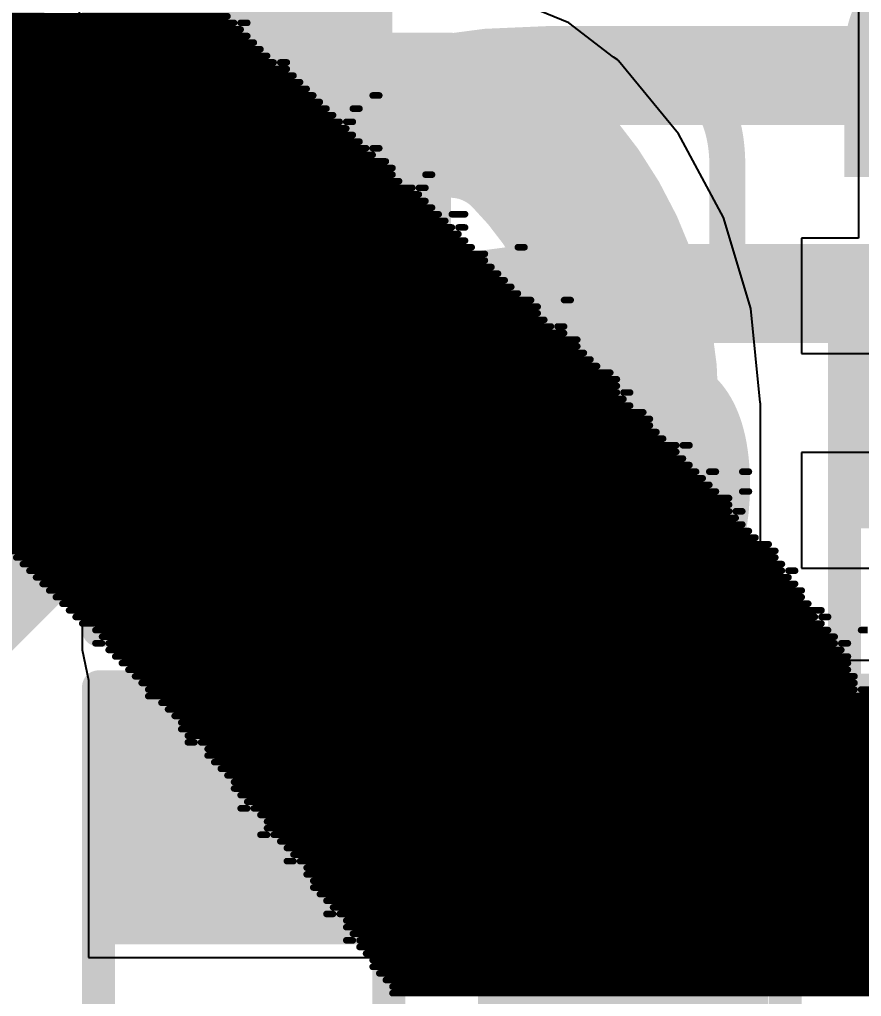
# Model space of a CAD drawing. Header units: millimetres. Extents: x -41 to 155, y -111 to 87.
# Drawn here: x 2.632 to 5.872, y 10.681 to 14.44 of the extents above; entities that cross this region are included whole.
import ezdxf

# ---------------------------------------------------------------- set-up
doc = ezdxf.new("R2010")
doc.units = ezdxf.units.MM
for name, color, linetype in [('BottomLayer', 5, 'Continuous'), ('BottomOverlay', 54, 'Continuous'), ('DrillDrawing', 1, 'Continuous'), ('Mechanical1', 6, 'Continuous'), ('Mechanical2', 216, 'Continuous'), ('TopLayer', 1, 'Continuous'), ('TopOverlay', 2, 'Continuous'), ('TopPaste', 8, 'Continuous'), ('TopSolder', 216, 'Continuous'), ('ViaHoleLayer', 16, 'Continuous')]:
    doc.layers.add(name, color=color, linetype=linetype)
doc.styles.add('Arial', font='', dxfattribs={"height": 0.2})
doc.styles.get('Arial').set_extended_font_data('Arial')

# ---------------------------------------------------------------- blocks, each defined once
blk = doc.blocks.new('S______B______41')
at = {"layer": 'TopLayer'}
for points in [[(-1.143, -0.4445), (-1.143, 0.4445), (-0.3809999999999999, 0.4445), (-0.3809999999999999, -0.4445)], [(0.3809999999999999, -0.4445), (0.3809999999999999, 0.4445), (1.143, 0.4445), (1.143, -0.4445)]]:
    blk.add_hatch(color=1, dxfattribs=at).paths.add_polyline_path(points)
at = {"layer": 'TopPaste'}
for points in [[(-1.143, -0.4445), (-1.143, 0.4445), (-0.3809999999999999, 0.4445), (-0.3809999999999999, -0.4445)], [(0.3809999999999999, -0.4445), (0.3809999999999999, 0.4445), (1.143, 0.4445), (1.143, -0.4445)]]:
    blk.add_hatch(color=8, dxfattribs=at).paths.add_polyline_path(points)
at = {"layer": 'TopSolder'}
for points in [[(-1.2446, -0.5460999999999999), (-1.2446, 0.5460999999999999), (-0.2794, 0.5460999999999999), (-0.2794, -0.5460999999999999)], [(0.2794, -0.5460999999999999), (0.2794, 0.5460999999999999), (1.2446, 0.5460999999999999), (1.2446, -0.5460999999999999)]]:
    blk.add_hatch(color=216, dxfattribs=at).paths.add_polyline_path(points)
at = {"layer": 'TopOverlay', "const_width": 0.127}
for points in [[(-1.27, 0.5588), (-1.27, -0.5588)], [(-1.27, 0.5588), (1.27, 0.5588)], [(1.27, 0.5588), (1.27, -0.5588)], [(-1.27, -0.5588), (1.27, -0.5588)]]:
    blk.add_lwpolyline(points, dxfattribs=at)
at = {"layer": 'TopOverlay', "const_width": 0.0635}
for points in [[(-1.30175, 0.5588, 1), (-1.23825, 0.5588, 1)], [(-1.30175, 0.5588, 1), (-1.23825, 0.5588, 1)], [(1.23825, 0.5588, 1), (1.30175, 0.5588, 1)], [(1.23825, 0.5588, 1), (1.30175, 0.5588, 1)], [(-1.30175, -0.5588, 1), (-1.23825, -0.5588, 1)], [(-1.30175, -0.5588, 1), (-1.23825, -0.5588, 1)], [(1.23825, -0.5588, 1), (1.30175, -0.5588, 1)], [(1.23825, -0.5588, 1), (1.30175, -0.5588, 1)]]:
    blk.add_lwpolyline(points, format="xyb", close=True, dxfattribs=at)
blk = doc.blocks.new('S______B______42')
at = {"layer": 'TopLayer'}
for points in [[(-1.143, -0.4445), (-1.143, 0.4445), (-0.3809999999999999, 0.4445), (-0.3809999999999999, -0.4445)], [(0.3809999999999999, -0.4445), (0.3809999999999999, 0.4445), (1.143, 0.4445), (1.143, -0.4445)]]:
    blk.add_hatch(color=1, dxfattribs=at).paths.add_polyline_path(points)
at = {"layer": 'TopPaste'}
for points in [[(-1.143, -0.4445), (-1.143, 0.4445), (-0.3809999999999999, 0.4445), (-0.3809999999999999, -0.4445)], [(0.3809999999999999, -0.4445), (0.3809999999999999, 0.4445), (1.143, 0.4445), (1.143, -0.4445)]]:
    blk.add_hatch(color=8, dxfattribs=at).paths.add_polyline_path(points)
at = {"layer": 'TopSolder'}
for points in [[(-1.2446, -0.5460999999999999), (-1.2446, 0.5460999999999999), (-0.2794, 0.5460999999999999), (-0.2794, -0.5460999999999999)], [(0.2794, -0.5460999999999999), (0.2794, 0.5460999999999999), (1.2446, 0.5460999999999999), (1.2446, -0.5460999999999999)]]:
    blk.add_hatch(color=216, dxfattribs=at).paths.add_polyline_path(points)
at = {"layer": 'TopOverlay', "const_width": 0.127}
for points in [[(-1.27, 0.5588), (-1.27, -0.5588)], [(-1.27, 0.5588), (1.27, 0.5588)], [(1.27, 0.5588), (1.27, -0.5588)], [(-1.27, -0.5588), (1.27, -0.5588)]]:
    blk.add_lwpolyline(points, dxfattribs=at)
at = {"layer": 'TopOverlay', "const_width": 0.0635}
for points in [[(-1.30175, 0.5588, 1), (-1.23825, 0.5588, 1)], [(-1.30175, 0.5588, 1), (-1.23825, 0.5588, 1)], [(1.23825, 0.5588, 1), (1.30175, 0.5588, 1)], [(1.23825, 0.5588, 1), (1.30175, 0.5588, 1)], [(-1.30175, -0.5588, 1), (-1.23825, -0.5588, 1)], [(-1.30175, -0.5588, 1), (-1.23825, -0.5588, 1)], [(1.23825, -0.5588, 1), (1.30175, -0.5588, 1)], [(1.23825, -0.5588, 1), (1.30175, -0.5588, 1)]]:
    blk.add_lwpolyline(points, format="xyb", close=True, dxfattribs=at)
blk = doc.blocks.new('R___0603_43')
at = {"layer": 'TopLayer'}
for points in [[(-0.3809999999999999, 0.4445), (-0.3809999999999999, -0.4445), (-1.143, -0.4445), (-1.143, 0.4445)], [(1.143, 0.4445), (1.143, -0.4445), (0.3809999999999999, -0.4445), (0.3809999999999999, 0.4445)]]:
    blk.add_hatch(color=1, dxfattribs=at).paths.add_polyline_path(points)
at = {"layer": 'TopPaste'}
for points in [[(-0.3809999999999999, 0.4445), (-0.3809999999999999, -0.4445), (-1.143, -0.4445), (-1.143, 0.4445)], [(1.143, 0.4445), (1.143, -0.4445), (0.3809999999999999, -0.4445), (0.3809999999999999, 0.4445)]]:
    blk.add_hatch(color=8, dxfattribs=at).paths.add_polyline_path(points)
at = {"layer": 'TopSolder'}
for points in [[(-0.2794, 0.5460999999999999), (-0.2794, -0.5460999999999999), (-1.2446, -0.5460999999999999), (-1.2446, 0.5460999999999999)], [(1.2446, 0.5460999999999999), (1.2446, -0.5460999999999999), (0.2794, -0.5460999999999999), (0.2794, 0.5460999999999999)]]:
    blk.add_hatch(color=216, dxfattribs=at).paths.add_polyline_path(points)
at = {"layer": 'TopOverlay', "const_width": 0.127}
for points in [[(-1.2192, 0.5334), (1.2192, 0.5334)], [(-1.2192, 0.5334), (-1.2192, -0.5334)], [(1.2192, 0.5334), (1.2192, -0.5334)], [(-1.2192, -0.5334), (1.2192, -0.5334)]]:
    blk.add_lwpolyline(points, dxfattribs=at)
at = {"layer": 'TopOverlay', "const_width": 0.0635}
for points in [[(-1.25095, 0.5334, 1), (-1.18745, 0.5334, 1)], [(-1.25095, 0.5334, 1), (-1.18745, 0.5334, 1)], [(1.18745, 0.5334, 1), (1.25095, 0.5334, 1)], [(1.18745, 0.5334, 1), (1.25095, 0.5334, 1)], [(-1.25095, -0.5334, 1), (-1.18745, -0.5334, 1)], [(-1.25095, -0.5334, 1), (-1.18745, -0.5334, 1)], [(1.18745, -0.5334, 1), (1.25095, -0.5334, 1)], [(1.18745, -0.5334, 1), (1.25095, -0.5334, 1)]]:
    blk.add_lwpolyline(points, format="xyb", close=True, dxfattribs=at)
blk = doc.blocks.new('R___0603_44')
at = {"layer": 'TopLayer'}
for points in [[(-0.3809999999999999, 0.4445), (-0.3809999999999999, -0.4445), (-1.143, -0.4445), (-1.143, 0.4445)], [(1.143, 0.4445), (1.143, -0.4445), (0.3809999999999999, -0.4445), (0.3809999999999999, 0.4445)]]:
    blk.add_hatch(color=1, dxfattribs=at).paths.add_polyline_path(points)
at = {"layer": 'TopPaste'}
for points in [[(-0.3809999999999999, 0.4445), (-0.3809999999999999, -0.4445), (-1.143, -0.4445), (-1.143, 0.4445)], [(1.143, 0.4445), (1.143, -0.4445), (0.3809999999999999, -0.4445), (0.3809999999999999, 0.4445)]]:
    blk.add_hatch(color=8, dxfattribs=at).paths.add_polyline_path(points)
at = {"layer": 'TopSolder'}
for points in [[(-0.2794, 0.5460999999999999), (-0.2794, -0.5460999999999999), (-1.2446, -0.5460999999999999), (-1.2446, 0.5460999999999999)], [(1.2446, 0.5460999999999999), (1.2446, -0.5460999999999999), (0.2794, -0.5460999999999999), (0.2794, 0.5460999999999999)]]:
    blk.add_hatch(color=216, dxfattribs=at).paths.add_polyline_path(points)
at = {"layer": 'TopOverlay', "const_width": 0.127}
for points in [[(-1.2192, 0.5334), (-1.2192, -0.5334)], [(-1.2192, 0.5334), (1.2192, 0.5334)], [(1.2192, 0.5334), (1.2192, -0.5334)], [(-1.2192, -0.5334), (1.2192, -0.5334)]]:
    blk.add_lwpolyline(points, dxfattribs=at)
at = {"layer": 'TopOverlay', "const_width": 0.0635}
for points in [[(-1.25095, 0.5334, 1), (-1.18745, 0.5334, 1)], [(-1.25095, 0.5334, 1), (-1.18745, 0.5334, 1)], [(1.18745, 0.5334, 1), (1.25095, 0.5334, 1)], [(1.18745, 0.5334, 1), (1.25095, 0.5334, 1)], [(-1.25095, -0.5334, 1), (-1.18745, -0.5334, 1)], [(-1.25095, -0.5334, 1), (-1.18745, -0.5334, 1)], [(1.18745, -0.5334, 1), (1.25095, -0.5334, 1)], [(1.18745, -0.5334, 1), (1.25095, -0.5334, 1)]]:
    blk.add_lwpolyline(points, format="xyb", close=True, dxfattribs=at)

msp = doc.modelspace()

# ---------------------------------------------------------------- hatches: boundary and pattern name
at = {"layer": 'BottomLayer'}
h = msp.add_hatch(color=5, dxfattribs=at)
edge = h.paths.add_edge_path()
edge.add_arc((5.0038, 12.1820813), 0.2999994, 0, 360)
at = {"layer": 'TopLayer'}
h = msp.add_hatch(color=1, dxfattribs=at)
edge = h.paths.add_edge_path()
edge.add_arc((5.0038, 12.1820813), 0.2999994, 0, 360)
at = {"layer": 'ViaHoleLayer'}
h = msp.add_hatch(color=16, dxfattribs=at)
edge = h.paths.add_edge_path()
edge.add_arc((5.0038, 12.1820813), 0.1499997, 0, 360)

# ---------------------------------------------------------------- linework, layer by layer
at = {"layer": 'BottomLayer'}
for points, const_width in [([(-9.74625178, 2.26794822), (2.6924, 14.7066)], 0.3809999999999999), ([(4.65890356, 14.224), (9.4742, 14.224)], 0.3809999999999999), ([(-8.52047572, 2.09672428), (2.86285178, 13.48005178)], 0.3809999999999999), ([(4.760503559999999, 13.3858), (9.8552, 13.3858)], 0.3809999999999999), ([(-7.206251779999999, 2.47114822), (2.96445178, 12.64185178)], 0.3809999999999999), ([(5.0038, 6.10670356), (5.0038, 12.1820813)], 1.016)]:
    msp.add_lwpolyline(points, dxfattribs=dict(at, const_width=const_width))
at = {"layer": 'BottomLayer', "const_width": 0.3809999999999999}
for points in [[(2.86285178, 13.48005178, -0.198912367379658), (4.65890356, 14.224)], [(2.96445178, 12.64185178, -0.198912367379658), (4.760503559999999, 13.3858)]]:
    msp.add_lwpolyline(points, format="xyb", dxfattribs=at)
at = {"layer": 'BottomLayer'}
for points, const_width in [([(4.56365356, 14.224, 1), (4.75415356, 14.224, 1)], 0.1905), ([(4.56365356, 14.224, 1), (4.75415356, 14.224, 1)], 0.1905), ([(2.76760178, 13.48005178, 1), (2.95810178, 13.48005178, 1)], 0.1905), ([(2.76760178, 13.48005178, 1), (2.95810178, 13.48005178, 1)], 0.1905), ([(4.66525356, 13.3858, 1), (4.855753559999999, 13.3858, 1)], 0.1905), ([(4.66525356, 13.3858, 1), (4.855753559999999, 13.3858, 1)], 0.1905), ([(2.86920178, 12.64185178, 1), (3.05970178, 12.64185178, 1)], 0.1905), ([(2.86920178, 12.64185178, 1), (3.05970178, 12.64185178, 1)], 0.1905), ([(4.7498, 12.1820813, 1), (5.2578, 12.1820813, 1)], 0.508)]:
    msp.add_lwpolyline(points, format="xyb", close=True, dxfattribs=dict(at, const_width=const_width))
at = {"layer": 'BottomOverlay', "const_width": 0.0254}
for points in [[(-0.4539996, 14.4526), (3.4322004, 14.4526)], [(-0.4031995999999999, 14.4272), (3.4576004, 14.4272)], [(3.4830004, 14.4272), (3.5084004, 14.4272)], [(-0.3269996, 14.4018), (3.4830004, 14.4018)], [(-0.3015996, 14.3764), (3.5084004, 14.3764)], [(-0.2761996, 14.351), (3.5338004, 14.351)], [(-0.3015996, 14.3256), (3.5592004, 14.3256)], [(-0.3269996, 14.3002), (3.5846004, 14.3002)], [(-0.3269996, 14.2748), (3.6100004, 14.2748)], [(3.6354004, 14.2748), (3.6608004, 14.2748)], [(-0.3523996, 14.2494), (3.6608004, 14.2494)], [(-0.3777996, 14.1986), (3.7116004, 14.1986)], [(-0.3523996, 14.224), (3.6862004, 14.224)], [(-0.4031995999999999, 14.1732), (3.7370004, 14.1732)], [(-0.4285996, 14.1224), (3.7878004, 14.1224)], [(-0.4031995999999999, 14.1478), (3.7624004, 14.1478)], [(3.991000399999999, 14.1478), (4.016400399999999, 14.1478)], [(0.2318004, 14.097), (3.8132004, 14.097)], [(3.9148004, 14.097), (3.940200399999999, 14.097)], [(0.2826004, 14.0716), (3.8386004, 14.0716)], [(0.3334004, 14.0462), (3.8640004, 14.0462)], [(0.3588004, 14.0208), (3.8894004, 14.0208)], [(3.8894004, 14.0462), (3.9148004, 14.0462)], [(0.4350004, 13.9954), (3.9148004, 13.9954)], [(0.4604004, 13.97), (3.940200399999999, 13.97)], [(0.5112004, 13.9446), (3.9656004, 13.9446)], [(3.991000399999999, 13.9446), (4.016400399999999, 13.9446)], [(0.5366004, 13.9192), (3.991000399999999, 13.9192)], [(0.5874003999999999, 13.8938), (4.0418004, 13.8938)], [(0.6382003999999999, 13.8684), (4.0672004, 13.8684)], [(0.6636004, 13.843), (4.0672004, 13.843)], [(4.1942004, 13.843), (4.2196004, 13.843)], [(0.7144004, 13.8176), (4.092600399999999, 13.8176)], [(0.7398003999999999, 13.7922), (4.1434004, 13.7922)], [(4.168800399999999, 13.7922), (4.1942004, 13.7922)], [(0.7906004, 13.7668), (4.168800399999999, 13.7668)], [(0.8160004, 13.7414), (4.1942004, 13.7414)], [(0.8668003999999999, 13.716), (4.2196004, 13.716)], [(0.9176003999999999, 13.6906), (4.245000399999999, 13.6906)], [(4.2958004, 13.6906), (4.3466004, 13.6906)], [(0.9430004, 13.6652), (4.2704004, 13.6652)], [(0.9938003999999999, 13.6398), (4.2958004, 13.6398)], [(4.321200399999999, 13.6398), (4.3466004, 13.6398)], [(1.0446004, 13.6144), (4.321200399999999, 13.6144)], [(1.0700004, 13.589), (4.3466004, 13.589)], [(1.1208004, 13.5636), (4.3720004, 13.5636)], [(4.5498004, 13.5636), (4.5752004, 13.5636)], [(1.1462004, 13.5382), (4.4228004, 13.5382)], [(1.1716004, 13.5128), (4.4228004, 13.5128)], [(1.2224004, 13.4874), (4.4482004, 13.4874)], [(1.2478004, 13.462), (4.4736004, 13.462)], [(1.2732004, 13.4366), (4.4990004, 13.4366)], [(1.3240004, 13.4112), (4.5244004, 13.4112)], [(1.3748004, 13.3858), (4.5498004, 13.3858)], [(1.4002004, 13.3604), (4.6006004, 13.3604)], [(1.4510004, 13.335), (4.6260004, 13.335)], [(4.7276004, 13.3604), (4.753000399999999, 13.3604)], [(1.4764004, 13.3096), (4.6260004, 13.3096)], [(1.5272004, 13.2842), (4.6514004, 13.2842)], [(1.5526004, 13.2588), (4.6768004, 13.2588)], [(4.7022004, 13.2588), (4.7276004, 13.2588)], [(1.5780004, 13.2334), (4.7276004, 13.2334)], [(1.6034004, 13.208), (4.7784004, 13.208)], [(1.6542004, 13.1826), (4.7784004, 13.1826)], [(1.6796004, 13.1572), (4.803800399999999, 13.1572)], [(1.7050004, 13.1318), (4.8292004, 13.1318)], [(1.7558004, 13.1064), (4.8546004, 13.1064)], [(1.7812004, 13.081), (4.9054004, 13.081)], [(1.8066004, 13.0556), (4.9308004, 13.0556)], [(1.8320004, 13.0302), (4.9308004, 13.0302)], [(1.8828004, 13.0048), (4.9308004, 13.0048)], [(4.956200399999999, 13.0048), (4.9816004, 13.0048)], [(1.9082004, 12.9794), (4.956200399999999, 12.9794)], [(1.9336004, 12.954), (4.9816004, 12.954)], [(1.9590004, 12.9286), (5.032400399999999, 12.9286)], [(2.0098004, 12.9032), (5.0578004, 12.9032)], [(2.0098004, 12.8778), (5.0578004, 12.8778)], [(2.0606004, 12.8524), (5.0832004, 12.8524)], [(2.1114004, 12.827), (5.108600399999999, 12.827)], [(2.1368004, 12.8016), (5.1594004, 12.8016)], [(2.1622004, 12.7762), (5.1594004, 12.7762)], [(5.184800399999999, 12.8016), (5.2102004, 12.8016)], [(2.1622004, 12.7508), (5.184800399999999, 12.7508)], [(2.2130004, 12.7254), (5.2102004, 12.7254)], [(2.2638004, 12.7), (5.2356004, 12.7)], [(5.2864004, 12.7), (5.3118004, 12.7)], [(5.4134004, 12.7), (5.4388004, 12.7)], [(2.2892004, 12.6746), (5.261000399999999, 12.6746)], [(2.3146004, 12.6492), (5.2864004, 12.6492)], [(2.3400004, 12.6238), (5.3118004, 12.6238)], [(5.4134004, 12.6238), (5.4388004, 12.6238)], [(2.3654004, 12.5984), (5.3626004, 12.5984)], [(2.3908004, 12.573), (5.3626004, 12.573)], [(2.4162004, 12.5476), (5.3626004, 12.5476)], [(5.3880004, 12.5476), (5.4134004, 12.5476)], [(2.4416004, 12.5222), (5.3880004, 12.5222)], [(2.4924004, 12.4968), (5.4134004, 12.4968)], [(2.5178004, 12.4714), (5.4388004, 12.4714)], [(2.5432004, 12.446), (5.4642004, 12.446)], [(2.5686004, 12.4206), (5.5150004, 12.4206)], [(2.5940004, 12.3952), (5.540400399999999, 12.3952)], [(2.6194004, 12.3698), (5.540400399999999, 12.3698)], [(2.6448004, 12.3444), (5.5658004, 12.3444)], [(2.6702004, 12.319), (5.5658004, 12.319)], [(5.591200399999999, 12.319), (5.616600399999999, 12.319)], [(2.6956004, 12.2936), (5.591200399999999, 12.2936)], [(2.7210004, 12.2682), (5.616600399999999, 12.2682)], [(2.7464004, 12.2428), (5.6420004, 12.2428)], [(2.7718004, 12.2174), (5.6420004, 12.2174)], [(2.7972004, 12.192), (5.667400399999999, 12.192)], [(2.8226004, 12.1666), (5.7182004, 12.1666)], [(2.8480004, 12.1412), (5.692800399999999, 12.1412)], [(5.7182004, 12.1412), (5.743600399999999, 12.1412)], [(2.8734004, 12.1158), (5.7182004, 12.1158)], [(2.9242004, 12.0904), (5.743600399999999, 12.0904)], [(2.9496004, 12.065), (5.769000399999999, 12.065)], [(5.8706004, 12.0904), (5.896000399999999, 12.0904)], [(2.9242004, 12.0396), (2.9496004, 12.0396)], [(2.9750004, 12.0396), (5.769000399999999, 12.0396)], [(5.7944004, 12.0396), (5.819800399999999, 12.0396)], [(2.9750004, 12.0142), (5.7944004, 12.0142)], [(3.0004004, 11.9888), (5.819800399999999, 11.9888)], [(3.0258004, 11.9634), (5.819800399999999, 11.9634)], [(3.0512004, 11.938), (5.819800399999999, 11.938)], [(3.0766004, 11.9126), (5.8452004, 11.9126)], [(3.1020004, 11.8872), (5.8452004, 11.8872)], [(3.1274004, 11.8618), (5.8452004, 11.8618)], [(3.1274004, 11.8364), (8.5122004, 11.8364)], [(5.8706004, 11.8618), (8.5122004, 11.8618)], [(3.1782004, 11.811), (8.5122004, 11.811)], [(3.2036004, 11.7856), (8.537600399999999, 11.7856)], [(3.229000399999999, 11.7602), (8.537600399999999, 11.7602)], [(3.2544004, 11.7348), (8.537600399999999, 11.7348)], [(3.2544004, 11.7094), (8.537600399999999, 11.7094)], [(3.2798004, 11.684), (8.537600399999999, 11.684)], [(3.2798004, 11.6586), (3.305200399999999, 11.6586)], [(3.3306004, 11.6586), (8.537600399999999, 11.6586)], [(3.3560004, 11.6332), (8.537600399999999, 11.6332)], [(3.3560004, 11.6078), (8.537600399999999, 11.6078)], [(3.3814004, 11.5824), (8.537600399999999, 11.5824)], [(3.4068004, 11.557), (8.537600399999999, 11.557)], [(3.4322004, 11.5316), (8.563000399999998, 11.5316)], [(3.4576004, 11.5062), (8.563000399999998, 11.5062)], [(3.4576004, 11.4808), (8.563000399999998, 11.4808)], [(3.4830004, 11.4554), (8.563000399999998, 11.4554)], [(3.5084004, 11.43), (8.563000399999998, 11.43)], [(3.4830004, 11.4046), (3.5084004, 11.4046)], [(3.5338004, 11.4046), (8.563000399999998, 11.4046)], [(3.5592004, 11.3792), (8.563000399999998, 11.3792)], [(3.5846004, 11.3538), (8.5884004, 11.3538)], [(3.5592004, 11.303), (3.5846004, 11.303)], [(3.5846004, 11.3284), (8.563000399999998, 11.3284)], [(3.6100004, 11.303), (8.563000399999998, 11.303)], [(3.6354004, 11.2776), (8.5122004, 11.2776)], [(3.6608004, 11.2522), (8.5122004, 11.2522)], [(3.6608004, 11.2014), (3.6862004, 11.2014)], [(3.6862004, 11.2268), (8.461400399999999, 11.2268)], [(3.7116004, 11.2014), (8.4360004, 11.2014)], [(3.7370004, 11.176), (8.385200399999999, 11.176)], [(3.7370004, 11.1506), (8.3598004, 11.1506)], [(3.7624004, 11.1252), (8.3598004, 11.1252)], [(3.7624004, 11.0998), (8.334400399999998, 11.0998)], [(3.7878004, 11.0744), (8.283600400000001, 11.0744)], [(3.8132004, 11.049), (8.2582004, 11.049)], [(3.8386004, 11.0236), (8.207400400000001, 11.0236)], [(3.8132004, 10.9982), (3.8386004, 10.9982)], [(3.8640004, 10.9982), (8.1820004, 10.9982)], [(3.8894004, 10.9728), (8.1566004, 10.9728)], [(3.8894004, 10.9474), (8.1312004, 10.9474)], [(3.8894004, 10.8966), (3.9148004, 10.8966)], [(3.9148004, 10.922), (8.1058004, 10.922)], [(3.940200399999999, 10.8966), (8.0804004, 10.8966)], [(3.940200399999999, 10.8712), (8.0550004, 10.8712)], [(3.9656004, 10.8458), (8.0296004, 10.8458)], [(3.991000399999999, 10.8204), (8.0296004, 10.8204)], [(3.991000399999999, 10.795), (7.9788004, 10.795)], [(4.016400399999999, 10.7696), (7.9534004, 10.7696)], [(4.0418004, 10.7442), (7.9026004, 10.7442)], [(4.0672004, 10.7188), (7.9026004, 10.7188)], [(4.0672004, 10.6934), (7.8772004, 10.6934)]]:
    msp.add_lwpolyline(points, dxfattribs=at)
at = {"layer": 'BottomOverlay', "const_width": 0.0127}
for points in [[(3.4258504, 14.4526, 1), (3.4385504, 14.4526, 1)], [(3.4512504, 14.4272, 1), (3.4639504, 14.4272, 1)], [(3.4766504, 14.4272, 1), (3.4893504, 14.4272, 1)], [(3.5020504, 14.4272, 1), (3.5147504, 14.4272, 1)], [(3.4766504, 14.4018, 1), (3.4893504, 14.4018, 1)], [(3.5020504, 14.3764, 1), (3.5147504, 14.3764, 1)], [(3.5274504, 14.351, 1), (3.5401504, 14.351, 1)], [(3.5528504, 14.3256, 1), (3.5655504, 14.3256, 1)], [(3.5782504, 14.3002, 1), (3.5909504, 14.3002, 1)], [(3.6036504, 14.2748, 1), (3.6163504, 14.2748, 1)], [(3.6290504, 14.2748, 1), (3.6417504, 14.2748, 1)], [(3.6544504, 14.2748, 1), (3.6671504, 14.2748, 1)], [(3.6544504, 14.2494, 1), (3.6671504, 14.2494, 1)], [(3.6798504, 14.224, 1), (3.6925504, 14.224, 1)], [(3.7052504, 14.1986, 1), (3.7179504, 14.1986, 1)], [(3.7306504, 14.1732, 1), (3.7433504, 14.1732, 1)], [(3.7560504, 14.1478, 1), (3.7687504, 14.1478, 1)], [(3.7814504, 14.1224, 1), (3.7941504, 14.1224, 1)], [(3.9846504, 14.1478, 1), (3.997350399999999, 14.1478, 1)], [(4.0100504, 14.1478, 1), (4.0227504, 14.1478, 1)], [(3.8068504, 14.097, 1), (3.8195504, 14.097, 1)], [(3.9084504, 14.097, 1), (3.9211504, 14.097, 1)], [(3.9338504, 14.097, 1), (3.9465504, 14.097, 1)], [(3.8322504, 14.0716, 1), (3.8449504, 14.0716, 1)], [(3.8576504, 14.0462, 1), (3.8703504, 14.0462, 1)], [(3.8830504, 14.0462, 1), (3.8957504, 14.0462, 1)], [(3.8830504, 14.0208, 1), (3.8957504, 14.0208, 1)], [(3.9084504, 14.0462, 1), (3.9211504, 14.0462, 1)], [(3.9084504, 13.9954, 1), (3.9211504, 13.9954, 1)], [(3.9338504, 13.97, 1), (3.9465504, 13.97, 1)], [(3.959250399999999, 13.9446, 1), (3.971950399999999, 13.9446, 1)], [(3.9846504, 13.9446, 1), (3.997350399999999, 13.9446, 1)], [(4.0100504, 13.9446, 1), (4.0227504, 13.9446, 1)], [(3.9846504, 13.9192, 1), (3.997350399999999, 13.9192, 1)], [(4.035450399999999, 13.8938, 1), (4.0481504, 13.8938, 1)], [(4.0608504, 13.8684, 1), (4.073550399999999, 13.8684, 1)], [(4.0608504, 13.843, 1), (4.073550399999999, 13.843, 1)], [(4.187850399999999, 13.843, 1), (4.2005504, 13.843, 1)], [(4.2132504, 13.843, 1), (4.225950399999999, 13.843, 1)], [(4.0862504, 13.8176, 1), (4.0989504, 13.8176, 1)], [(4.1370504, 13.7922, 1), (4.149750399999999, 13.7922, 1)], [(4.1624504, 13.7922, 1), (4.1751504, 13.7922, 1)], [(4.187850399999999, 13.7922, 1), (4.2005504, 13.7922, 1)], [(4.1624504, 13.7668, 1), (4.1751504, 13.7668, 1)], [(4.187850399999999, 13.7414, 1), (4.2005504, 13.7414, 1)], [(4.2132504, 13.716, 1), (4.225950399999999, 13.716, 1)], [(4.2386504, 13.6906, 1), (4.2513504, 13.6906, 1)], [(4.2894504, 13.6906, 1), (4.302150399999999, 13.6906, 1)], [(4.3402504, 13.6906, 1), (4.3529504, 13.6906, 1)], [(4.264050399999999, 13.6652, 1), (4.2767504, 13.6652, 1)], [(4.2894504, 13.6398, 1), (4.302150399999999, 13.6398, 1)], [(4.3148504, 13.6398, 1), (4.3275504, 13.6398, 1)], [(4.3402504, 13.6398, 1), (4.3529504, 13.6398, 1)], [(4.3148504, 13.6144, 1), (4.3275504, 13.6144, 1)], [(4.3402504, 13.589, 1), (4.3529504, 13.589, 1)], [(4.3656504, 13.5636, 1), (4.3783504, 13.5636, 1)], [(4.5434504, 13.5636, 1), (4.5561504, 13.5636, 1)], [(4.5688504, 13.5636, 1), (4.5815504, 13.5636, 1)], [(4.4164504, 13.5382, 1), (4.4291504, 13.5382, 1)], [(4.4164504, 13.5128, 1), (4.4291504, 13.5128, 1)], [(4.4418504, 13.4874, 1), (4.4545504, 13.4874, 1)], [(4.4672504, 13.462, 1), (4.4799504, 13.462, 1)], [(4.4926504, 13.4366, 1), (4.5053504, 13.4366, 1)], [(4.5180504, 13.4112, 1), (4.5307504, 13.4112, 1)], [(4.5434504, 13.3858, 1), (4.5561504, 13.3858, 1)], [(4.5942504, 13.3604, 1), (4.6069504, 13.3604, 1)], [(4.6196504, 13.335, 1), (4.6323504, 13.335, 1)], [(4.7212504, 13.3604, 1), (4.733950399999999, 13.3604, 1)], [(4.746650399999999, 13.3604, 1), (4.7593504, 13.3604, 1)], [(4.6196504, 13.3096, 1), (4.6323504, 13.3096, 1)], [(4.6450504, 13.2842, 1), (4.6577504, 13.2842, 1)], [(4.6704504, 13.2588, 1), (4.6831504, 13.2588, 1)], [(4.6958504, 13.2588, 1), (4.7085504, 13.2588, 1)], [(4.7212504, 13.2588, 1), (4.733950399999999, 13.2588, 1)], [(4.7212504, 13.2334, 1), (4.733950399999999, 13.2334, 1)], [(4.772050399999999, 13.208, 1), (4.784750399999999, 13.208, 1)], [(4.772050399999999, 13.1826, 1), (4.784750399999999, 13.1826, 1)], [(4.7974504, 13.1572, 1), (4.810150399999999, 13.1572, 1)], [(4.822850399999999, 13.1318, 1), (4.8355504, 13.1318, 1)], [(4.8482504, 13.1064, 1), (4.860950399999999, 13.1064, 1)], [(4.899050399999999, 13.081, 1), (4.9117504, 13.081, 1)], [(4.9244504, 13.0556, 1), (4.937150399999999, 13.0556, 1)], [(4.9244504, 13.0302, 1), (4.937150399999999, 13.0302, 1)], [(4.9244504, 13.0048, 1), (4.937150399999999, 13.0048, 1)], [(4.9498504, 13.0048, 1), (4.9625504, 13.0048, 1)], [(4.975250399999999, 13.0048, 1), (4.9879504, 13.0048, 1)], [(4.9498504, 12.9794, 1), (4.9625504, 12.9794, 1)], [(4.975250399999999, 12.954, 1), (4.9879504, 12.954, 1)], [(5.0260504, 12.9286, 1), (5.0387504, 12.9286, 1)], [(5.051450399999999, 12.9032, 1), (5.0641504, 12.9032, 1)], [(5.051450399999999, 12.8778, 1), (5.0641504, 12.8778, 1)], [(5.0768504, 12.8524, 1), (5.089550399999999, 12.8524, 1)], [(5.1022504, 12.827, 1), (5.1149504, 12.827, 1)], [(5.1530504, 12.8016, 1), (5.165750399999999, 12.8016, 1)], [(5.1530504, 12.7762, 1), (5.165750399999999, 12.7762, 1)], [(5.1784504, 12.8016, 1), (5.1911504, 12.8016, 1)], [(5.203850399999999, 12.8016, 1), (5.2165504, 12.8016, 1)], [(5.1784504, 12.7508, 1), (5.1911504, 12.7508, 1)], [(5.203850399999999, 12.7254, 1), (5.2165504, 12.7254, 1)], [(5.2292504, 12.7, 1), (5.241950399999999, 12.7, 1)], [(5.280050399999999, 12.7, 1), (5.2927504, 12.7, 1)], [(5.3054504, 12.7, 1), (5.3181504, 12.7, 1)], [(5.4070504, 12.7, 1), (5.4197504, 12.7, 1)], [(5.4324504, 12.7, 1), (5.4451504, 12.7, 1)], [(5.2546504, 12.6746, 1), (5.2673504, 12.6746, 1)], [(5.280050399999999, 12.6492, 1), (5.2927504, 12.6492, 1)], [(5.3054504, 12.6238, 1), (5.3181504, 12.6238, 1)], [(5.4070504, 12.6238, 1), (5.4197504, 12.6238, 1)], [(5.4324504, 12.6238, 1), (5.4451504, 12.6238, 1)], [(5.3562504, 12.5984, 1), (5.3689504, 12.5984, 1)], [(5.3562504, 12.573, 1), (5.3689504, 12.573, 1)], [(5.3562504, 12.5476, 1), (5.3689504, 12.5476, 1)], [(5.3816504, 12.5476, 1), (5.3943504, 12.5476, 1)], [(5.4070504, 12.5476, 1), (5.4197504, 12.5476, 1)], [(5.3816504, 12.5222, 1), (5.3943504, 12.5222, 1)], [(5.4070504, 12.4968, 1), (5.4197504, 12.4968, 1)], [(5.4324504, 12.4714, 1), (5.4451504, 12.4714, 1)], [(5.4578504, 12.446, 1), (5.4705504, 12.446, 1)], [(5.5086504, 12.4206, 1), (5.5213504, 12.4206, 1)], [(5.534050399999999, 12.3952, 1), (5.5467504, 12.3952, 1)], [(2.6130504, 12.3698, 1), (2.6257504, 12.3698, 1)], [(5.534050399999999, 12.3698, 1), (5.5467504, 12.3698, 1)], [(2.6384504, 12.3444, 1), (2.6511504, 12.3444, 1)], [(2.6638504, 12.319, 1), (2.6765504, 12.319, 1)], [(5.559450399999999, 12.3444, 1), (5.572150399999999, 12.3444, 1)], [(5.559450399999999, 12.319, 1), (5.572150399999999, 12.319, 1)], [(5.5848504, 12.319, 1), (5.597550399999999, 12.319, 1)], [(5.610250399999999, 12.319, 1), (5.6229504, 12.319, 1)], [(2.6892504, 12.2936, 1), (2.7019504, 12.2936, 1)], [(5.5848504, 12.2936, 1), (5.597550399999999, 12.2936, 1)], [(2.7146504, 12.2682, 1), (2.7273504, 12.2682, 1)], [(2.7400504, 12.2428, 1), (2.7527504, 12.2428, 1)], [(5.610250399999999, 12.2682, 1), (5.6229504, 12.2682, 1)], [(5.635650399999999, 12.2428, 1), (5.648350399999999, 12.2428, 1)], [(2.7654504, 12.2174, 1), (2.7781504, 12.2174, 1)], [(5.635650399999999, 12.2174, 1), (5.648350399999999, 12.2174, 1)], [(2.7908504, 12.192, 1), (2.8035504, 12.192, 1)], [(5.6610504, 12.192, 1), (5.673750399999999, 12.192, 1)], [(2.8162504, 12.1666, 1), (2.8289504, 12.1666, 1)], [(2.8416504, 12.1412, 1), (2.8543504, 12.1412, 1)], [(5.686450399999999, 12.1412, 1), (5.6991504, 12.1412, 1)], [(5.711850399999999, 12.1666, 1), (5.724550399999999, 12.1666, 1)], [(5.711850399999999, 12.1412, 1), (5.724550399999999, 12.1412, 1)], [(5.7372504, 12.1412, 1), (5.749950399999999, 12.1412, 1)], [(2.8670504, 12.1158, 1), (2.8797504, 12.1158, 1)], [(5.711850399999999, 12.1158, 1), (5.724550399999999, 12.1158, 1)], [(2.9178504, 12.0904, 1), (2.9305504, 12.0904, 1)], [(2.9432504, 12.065, 1), (2.9559504, 12.065, 1)], [(5.7372504, 12.0904, 1), (5.749950399999999, 12.0904, 1)], [(5.762650399999999, 12.065, 1), (5.7753504, 12.065, 1)], [(5.8642504, 12.0904, 1), (5.876950399999999, 12.0904, 1)], [(2.9178504, 12.0396, 1), (2.9305504, 12.0396, 1)], [(2.9432504, 12.0396, 1), (2.9559504, 12.0396, 1)], [(2.9686504, 12.0396, 1), (2.9813504, 12.0396, 1)], [(5.762650399999999, 12.0396, 1), (5.7753504, 12.0396, 1)], [(5.788050399999999, 12.0396, 1), (5.800750399999999, 12.0396, 1)], [(5.8134504, 12.0396, 1), (5.8261504, 12.0396, 1)], [(2.9686504, 12.0142, 1), (2.9813504, 12.0142, 1)], [(2.9940504, 11.9888, 1), (3.0067504, 11.9888, 1)], [(5.788050399999999, 12.0142, 1), (5.800750399999999, 12.0142, 1)], [(5.8134504, 11.9888, 1), (5.8261504, 11.9888, 1)], [(3.0194504, 11.9634, 1), (3.0321504, 11.9634, 1)], [(5.8134504, 11.9634, 1), (5.8261504, 11.9634, 1)], [(3.0448504, 11.938, 1), (3.0575504, 11.938, 1)], [(3.0702504, 11.9126, 1), (3.0829504, 11.9126, 1)], [(5.8134504, 11.938, 1), (5.8261504, 11.938, 1)], [(5.838850399999999, 11.9126, 1), (5.8515504, 11.9126, 1)], [(3.0956504, 11.8872, 1), (3.1083504, 11.8872, 1)], [(5.838850399999999, 11.8872, 1), (5.8515504, 11.8872, 1)], [(3.1210504, 11.8618, 1), (3.1337504, 11.8618, 1)], [(3.1210504, 11.8364, 1), (3.1337504, 11.8364, 1)], [(5.838850399999999, 11.8618, 1), (5.8515504, 11.8618, 1)], [(5.8642504, 11.8618, 1), (5.876950399999999, 11.8618, 1)], [(3.1718504, 11.811, 1), (3.1845504, 11.811, 1)], [(3.1972504, 11.7856, 1), (3.209950399999999, 11.7856, 1)], [(3.2226504, 11.7602, 1), (3.2353504, 11.7602, 1)], [(3.248050399999999, 11.7348, 1), (3.2607504, 11.7348, 1)], [(3.248050399999999, 11.7094, 1), (3.2607504, 11.7094, 1)], [(3.2734504, 11.684, 1), (3.286150399999999, 11.684, 1)], [(3.2734504, 11.6586, 1), (3.286150399999999, 11.6586, 1)], [(3.2988504, 11.6586, 1), (3.3115504, 11.6586, 1)], [(3.324250399999999, 11.6586, 1), (3.3369504, 11.6586, 1)], [(3.3496504, 11.6332, 1), (3.3623504, 11.6332, 1)], [(3.3496504, 11.6078, 1), (3.3623504, 11.6078, 1)], [(3.3750504, 11.5824, 1), (3.3877504, 11.5824, 1)], [(3.4004504, 11.557, 1), (3.4131504, 11.557, 1)], [(3.4258504, 11.5316, 1), (3.4385504, 11.5316, 1)], [(3.4512504, 11.5062, 1), (3.4639504, 11.5062, 1)], [(3.4512504, 11.4808, 1), (3.4639504, 11.4808, 1)], [(3.4766504, 11.4554, 1), (3.4893504, 11.4554, 1)], [(3.5020504, 11.43, 1), (3.5147504, 11.43, 1)], [(3.4766504, 11.4046, 1), (3.4893504, 11.4046, 1)], [(3.5020504, 11.4046, 1), (3.5147504, 11.4046, 1)], [(3.5274504, 11.4046, 1), (3.5401504, 11.4046, 1)], [(3.5528504, 11.3792, 1), (3.5655504, 11.3792, 1)], [(3.5782504, 11.3538, 1), (3.5909504, 11.3538, 1)], [(3.5528504, 11.303, 1), (3.5655504, 11.303, 1)], [(3.5782504, 11.3284, 1), (3.5909504, 11.3284, 1)], [(3.5782504, 11.303, 1), (3.5909504, 11.303, 1)], [(3.6036504, 11.303, 1), (3.6163504, 11.303, 1)], [(3.6290504, 11.2776, 1), (3.6417504, 11.2776, 1)], [(3.6544504, 11.2522, 1), (3.6671504, 11.2522, 1)], [(3.6544504, 11.2014, 1), (3.6671504, 11.2014, 1)], [(3.6798504, 11.2268, 1), (3.6925504, 11.2268, 1)], [(3.6798504, 11.2014, 1), (3.6925504, 11.2014, 1)], [(3.7052504, 11.2014, 1), (3.7179504, 11.2014, 1)], [(3.7306504, 11.176, 1), (3.7433504, 11.176, 1)], [(3.7306504, 11.1506, 1), (3.7433504, 11.1506, 1)], [(3.7560504, 11.1252, 1), (3.7687504, 11.1252, 1)], [(3.7560504, 11.0998, 1), (3.7687504, 11.0998, 1)], [(3.7814504, 11.0744, 1), (3.7941504, 11.0744, 1)], [(3.8068504, 11.049, 1), (3.8195504, 11.049, 1)], [(3.8322504, 11.0236, 1), (3.8449504, 11.0236, 1)], [(3.8068504, 10.9982, 1), (3.8195504, 10.9982, 1)], [(3.8322504, 10.9982, 1), (3.8449504, 10.9982, 1)], [(3.8576504, 10.9982, 1), (3.8703504, 10.9982, 1)], [(3.8830504, 10.9728, 1), (3.8957504, 10.9728, 1)], [(3.8830504, 10.9474, 1), (3.8957504, 10.9474, 1)], [(3.8830504, 10.8966, 1), (3.8957504, 10.8966, 1)], [(3.9084504, 10.922, 1), (3.9211504, 10.922, 1)], [(3.9084504, 10.8966, 1), (3.9211504, 10.8966, 1)], [(3.9338504, 10.8966, 1), (3.9465504, 10.8966, 1)], [(3.9338504, 10.8712, 1), (3.9465504, 10.8712, 1)], [(3.959250399999999, 10.8458, 1), (3.971950399999999, 10.8458, 1)], [(3.9846504, 10.8204, 1), (3.997350399999999, 10.8204, 1)], [(3.9846504, 10.795, 1), (3.997350399999999, 10.795, 1)], [(4.0100504, 10.7696, 1), (4.0227504, 10.7696, 1)], [(4.035450399999999, 10.7442, 1), (4.0481504, 10.7442, 1)], [(4.0608504, 10.7188, 1), (4.073550399999999, 10.7188, 1)], [(4.0608504, 10.6934, 1), (4.073550399999999, 10.6934, 1)]]:
    msp.add_lwpolyline(points, format="xyb", close=True, dxfattribs=at)
at = {"layer": 'DrillDrawing', "const_width": 0.0508}
for points in [[(4.7498, 12.4360813), (5.0038, 12.3090813)], [(4.7498, 12.4360813), (4.8768, 12.1820813)], [(5.0038, 12.3090813), (5.2578, 12.4360813)], [(5.1308, 12.1820813), (5.2578, 12.4360813)], [(4.7498, 11.9280813), (4.8768, 12.1820813)], [(5.1308, 12.1820813), (5.2578, 11.9280813)], [(4.7498, 11.9280813), (5.0038, 12.0550813)], [(5.0038, 12.0550813), (5.2578, 11.9280813)]]:
    msp.add_lwpolyline(points, dxfattribs=at)
at = {"layer": 'DrillDrawing', "const_width": 0.0254}
for points in [[(4.7371, 12.4360813, 1), (4.762499999999999, 12.4360813, 1)], [(4.7371, 12.4360813, 1), (4.762499999999999, 12.4360813, 1)], [(5.2451, 12.4360813, 1), (5.270499999999999, 12.4360813, 1)], [(5.2451, 12.4360813, 1), (5.270499999999999, 12.4360813, 1)], [(4.9911, 12.3090813, 1), (5.0165, 12.3090813, 1)], [(4.9911, 12.3090813, 1), (5.0165, 12.3090813, 1)], [(4.8641, 12.1820813, 1), (4.8895, 12.1820813, 1)], [(4.8641, 12.1820813, 1), (4.8895, 12.1820813, 1)], [(5.1181, 12.1820813, 1), (5.1435, 12.1820813, 1)], [(5.1181, 12.1820813, 1), (5.1435, 12.1820813, 1)], [(4.9911, 12.0550813, 1), (5.0165, 12.0550813, 1)], [(4.9911, 12.0550813, 1), (5.0165, 12.0550813, 1)], [(4.7371, 11.9280813, 1), (4.762499999999999, 11.9280813, 1)], [(4.7371, 11.9280813, 1), (4.762499999999999, 11.9280813, 1)], [(5.2451, 11.9280813, 1), (5.270499999999999, 11.9280813, 1)], [(5.2451, 11.9280813, 1), (5.270499999999999, 11.9280813, 1)]]:
    msp.add_lwpolyline(points, format="xyb", close=True, dxfattribs=at)
at = {"layer": 'Mechanical1', "const_width": 0.254}
msp.add_lwpolyline([(-26.73261862, 19.82835506, -3.064050539179198), (-27.01640773999999, -19.42715952)], format="xyb", dxfattribs=at)
at = {"layer": 'Mechanical2', "const_width": 0.254}
msp.add_lwpolyline([(-27.77328456, 19.43499542, -3.216015777354795), (-28.0670254, -19.00832622)], format="xyb", dxfattribs=at)
at = {"layer": 'TopLayer'}
for p, q in [((5.8606944, 16.11879936), (5.8606944, 13.59920064)), ((2.8610052, 15.50890472), (2.8610052, 14.0716)), ((4.74644466, 14.42720508), (4.52665592, 14.51824376)), ((4.91842806, 14.29523684), (4.74644466, 14.42720508)), ((4.93617758, 14.28337758), (4.91842806, 14.29523684)), ((4.93739424, 14.28155894), (4.93617758, 14.28337758)), ((5.168138, 14.00039364), (4.93739424, 14.28155894)), ((2.8610052, 14.0716), (2.87269936, 14.0128117)), ((2.87269936, 14.0128117), (2.87269936, 13.5382)), ((5.340614159999999, 13.67771204), (5.168138, 14.00039364)), ((5.44682426, 13.32758574), (5.340614159999999, 13.67771204)), ((4.06649936, 13.5382), (4.06649936, 13.59249504)), ((4.06649936, 13.59249504), (4.27261274, 13.59249504)), ((4.27261274, 13.59249504), (4.27499272, 13.59150952)), ((4.27499272, 13.59150952), (4.4067222, 13.419836)), ((5.8606944, 13.59920064), (5.64129936, 13.59920064)), ((5.64129936, 13.59920064), (5.64129936, 13.15470064)), ((2.87269936, 13.5382), (3.193498819999999, 13.5382)), ((3.193498819999999, 13.5382), (3.236701679999999, 13.5093329)), ((3.70249704, 13.5093329), (3.7456999, 13.5382)), ((3.7456999, 13.5382), (4.06649936, 13.5382)), ((3.236701679999999, 13.5093329), (3.46959936, 13.46300584)), ((3.46959936, 13.46300584), (3.70249704, 13.5093329)), ((4.4067222, 13.419836), (4.497908199999999, 13.19969928)), ((5.48247316, 12.96563828), (5.44682426, 13.32758574)), ((4.497908199999999, 13.19969928), (4.52729092, 12.97651202)), ((5.64129936, 13.15470064), (6.33979936, 13.15470064)), ((4.06649936, 13.081), (2.87269936, 13.081)), ((2.87269936, 13.081), (2.87269936, 12.0142)), ((4.06649936, 12.01420254), (4.06649936, 13.081)), ((4.52729092, 12.97651202), (4.52469504, 12.96346404)), ((4.52469504, 12.96346404), (4.52469504, 11.89740064)), ((5.48290496, 12.96346404), (5.48247316, 12.96563828)), ((5.48290496, 11.89740064), (5.48290496, 12.96346404)), ((6.14929936, 12.77370064), (5.64129936, 12.77370064)), ((5.64129936, 12.77370064), (5.64129936, 12.32920064)), ((5.64129936, 12.32920064), (6.14929936, 12.32920064)), ((2.87269936, 12.0142), (2.87347152, 12.0142)), ((2.87347152, 12.0142), (2.89809682, 11.8973981)), ((4.0665019, 12.01420254), (4.06649936, 12.01420254)), ((4.0911272, 11.89740064), (4.0665019, 12.01420254)), ((6.93669936, 11.97360064), (5.74289936, 11.97360064)), ((5.74289936, 11.97360064), (5.74289936, 10.90680064)), ((2.89809682, 11.8973981), (2.89809936, 11.8973981)), ((2.89809936, 11.8973981), (2.89809936, 10.83060064)), ((4.09189936, 11.89740064), (4.0911272, 11.89740064)), ((4.09189936, 10.83060064), (4.09189936, 11.89740064)), ((4.52469504, 11.89740064), (4.42209936, 11.89740064)), ((4.42209936, 11.89740064), (4.42209936, 10.83060064)), ((5.615899359999999, 11.89740064), (5.48290496, 11.89740064)), ((5.615899359999999, 10.83060064), (5.615899359999999, 11.89740064)), ((5.74289936, 10.90680064), (6.93669936, 10.90680064)), ((2.89809936, 10.83060064), (4.09189936, 10.83060064)), ((4.42209936, 10.83060064), (5.615899359999999, 10.83060064))]:
    msp.add_line(p, q, dxfattribs=at)
for points, const_width in [([(3.46959936, 14.0716), (3.46959936, 15.50890472)], 0.889), ([(3.46959936, 14.0716), (4.29079406, 14.0716)], 0.635), ([(5.0038, 12.1820813), (5.0038, 12.96346404)], 0.635), ([(3.46959936, 11.42532132), (3.46959936, 12.5476)], 0.3809999999999999), ([(5.0038, 11.40069602), (5.0038, 12.1820813)], 0.635)]:
    msp.add_lwpolyline(points, dxfattribs=dict(at, const_width=const_width))
for points, const_width in [([(3.24734936, 14.0716, 1), (3.69184936, 14.0716, 1)], 0.4445), ([(3.31084936, 14.0716, 1), (3.62834936, 14.0716, 1)], 0.3175), ([(4.132044059999999, 14.0716, 1), (4.44954406, 14.0716, 1)], 0.3175), ([(4.132044059999999, 14.0716, 1), (4.44954406, 14.0716, 1)], 0.3175), ([(4.438649999999999, 13.9446, 1), (4.75615, 13.9446, 1)], 0.3175), ([(4.438649999999999, 13.9446, 1), (4.75615, 13.9446, 1)], 0.3175), ([(4.84505, 12.96346404, 1), (5.16255, 12.96346404, 1)], 0.3175), ([(4.84505, 12.96346404, 1), (5.16255, 12.96346404, 1)], 0.3175), ([(3.37434936, 12.5476, 1), (3.56484936, 12.5476, 1)], 0.1905), ([(4.84505, 12.1820813, 1), (5.16255, 12.1820813, 1)], 0.3175), ([(4.84505, 12.1820813, 1), (5.16255, 12.1820813, 1)], 0.3175), ([(4.84505, 11.40069602, 1), (5.16255, 11.40069602, 1)], 0.3175), ([(4.84505, 11.40069602, 1), (5.16255, 11.40069602, 1)], 0.3175), ([(4.86024936, 11.36400064, 1), (5.17774936, 11.36400064, 1)], 0.3175), ([(3.37434936, 11.42532132, 1), (3.56484936, 11.42532132, 1)], 0.1905), ([(3.37434936, 11.42532132, 1), (3.56484936, 11.42532132, 1)], 0.1905), ([(3.39974936, 11.36400064, 1), (3.59024936, 11.36400064, 1)], 0.1905)]:
    msp.add_lwpolyline(points, format="xyb", close=True, dxfattribs=dict(at, const_width=const_width))
for points, const_width in [([(4.29079406, 14.0716, -0.198912367379658), (4.597399999999999, 13.9446)], 0.635), ([(4.597399999999999, 13.9446, -0.198912367379658), (5.0038, 12.96346404)], 0.635), ([(5.01899936, 11.36400064, -0.198912367379658), (5.0038, 11.40069602)], 0.635), ([(3.49499936, 11.36400064, -0.198912367379658), (3.46959936, 11.42532132)], 0.3809999999999999)]:
    msp.add_lwpolyline(points, format="xyb", dxfattribs=dict(at, const_width=const_width))

# ---------------------------------------------------------------- block references
at = {"rotation": 90}
for name, p in [('R___0603_43', (3.46959936, 13.3096)), ('R___0603_44', (6.33979936, 12.20220064)), ('S______B______41', (3.49499936, 10.60200064)), ('S______B______42', (5.01899936, 10.60200064))]:
    msp.add_blockref(name, p, dxfattribs=at)

# ---------------------------------------------------------------- texts
at = {"layer": 'TopOverlay', "style": 'Arial'}
for s, height, p in [('SB12', 1.27, (5.4250209, 12.05077854)), ('R66', 1.016, (6.82223172, 13.71817424)), ('R67', 1.016, (2.72752058, 12.29623652))]:
    msp.add_text(s, height=height, rotation=90, dxfattribs=at).set_placement(p)

doc.saveas('drawing.dxf')
